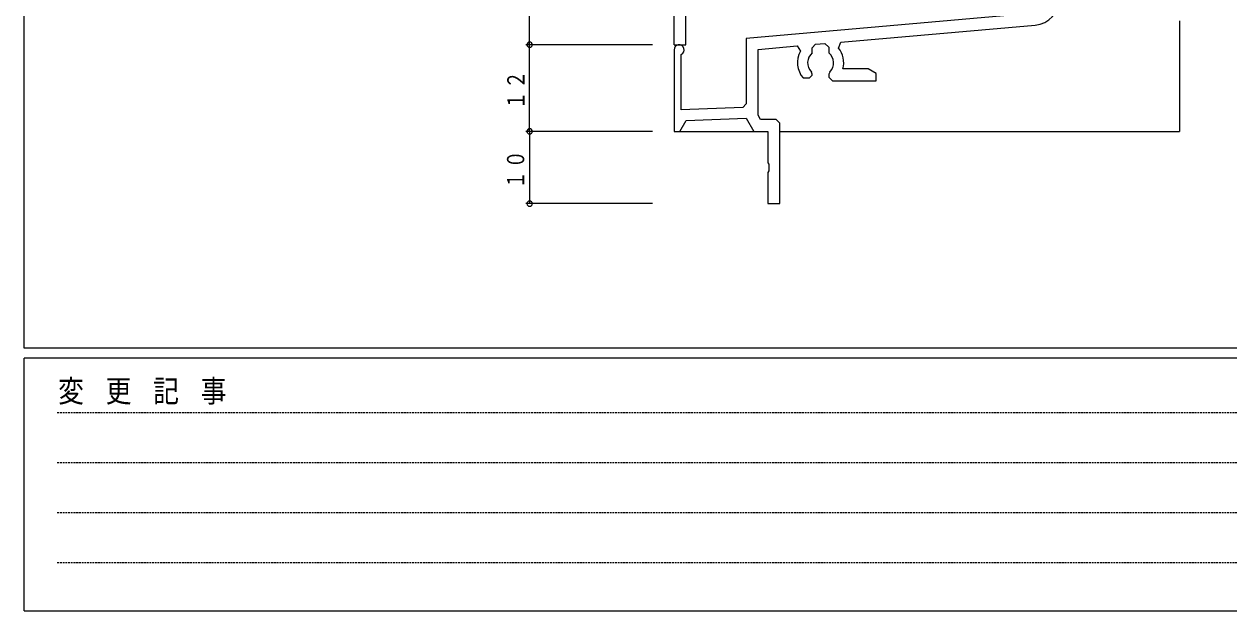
# Model space of a CAD drawing. Units: millimetres on the paper. Extents: x -397 to 397, y -282 to 282.
# Drawn here: x -393.9 to -227.1, y -282.1 to -200.8 of the extents above; entities that cross this region are included whole.
import ezdxf

# ---------------------------------------------------------------- set-up
doc = ezdxf.new("R2010")
doc.units = ezdxf.units.MM
doc.linetypes.add('USER1', pattern=[0.375, 0.25, -0.125])
for name, color, linetype, lineweight in [('0-1_YKK_ZWAK', 7, 'Continuous', 18), ('0-3_YKK_11', 7, 'Continuous', 18), ('0-4_YKK_12', 2, 'Continuous', 18), ('0-7_YKK_D', 6, 'Continuous', 18)]:
    doc.layers.add(name, color=color, linetype=linetype, lineweight=lineweight)
doc.styles.add('ＭＳ ゴシック', font='')
doc.styles.get('ＭＳ ゴシック').set_extended_font_data('MS Gothic')

msp = doc.modelspace()

# ---------------------------------------------------------------- linework, layer by layer
at = {"layer": '0-1_YKK_ZWAK'}
for p, q in [((-393.908, -245.7), (-393.908, 279.3)), ((376.092, -245.7), (-393.908, -245.7)), ((-393.908, -282.1), (-393.908, -247.1)), ((338.292, -247.1), (-393.908, -247.1)), ((-393.908, -282.1), (338.292, -282.1))]:
    msp.add_line(p, q, dxfattribs=at)
at = {"layer": '0-1_YKK_ZWAK', "linetype": 'USER1'}
for p, q in [((-389.31, -254.612), (-141.117, -254.612)), ((-389.31, -261.541), (-141.117, -261.541)), ((-389.31, -268.47), (-141.117, -268.47)), ((-389.31, -275.398), (-141.117, -275.398))]:
    msp.add_line(p, q, dxfattribs=at)
at = {"layer": '0-3_YKK_11'}
for p, q in [((-254.034, -199.337), (-293.908, -202.825)), ((-280.808, -203.335), (-253.89, -200.98)), ((-293.908, -202.825), (-293.908, -211.903)), ((-284.302, -203.641), (-283.002, -203.527)), ((-283.002, -203.527), (-282.458, -204.025)), ((-281.149, -204.153), (-280.808, -203.335)), ((-303.908, -204.4), (-303.908, -215.7)), ((-302.908, -212.7), (-302.909, -205.033)), ((-292.258, -204.337), (-286.864, -203.865)), ((-292.258, -213.445), (-292.258, -204.337)), ((-286.864, -203.865), (-286.386, -204.611)), ((-284.758, -204.139), (-284.302, -203.641)), ((-284.758, -204.815), (-284.758, -204.139)), ((-282.458, -204.025), (-282.458, -204.815)), ((-286.023, -208.3), (-285.158, -208.3)), ((-285.158, -208.3), (-284.758, -207.9)), ((-284.758, -207.761), (-284.877, -207.477)), ((-284.758, -207.9), (-284.758, -207.761)), ((-282.34, -207.477), (-282.458, -207.761)), ((-282.458, -207.761), (-282.458, -208.2)), ((-282.458, -208.2), (-281.958, -208.7)), ((-277.034, -207.05), (-280.523, -207.05)), ((-275.908, -207.7), (-277.034, -207.05)), ((-275.908, -208.7), (-275.908, -207.7)), ((-281.958, -208.7), (-275.908, -208.7)), ((-294.391, -212.403), (-302.908, -212.7)), ((-293.908, -211.903), (-294.391, -212.403)), ((-291.909, -214.05), (-292.258, -213.445)), ((-303.108, -215.7), (-302.229, -214.177)), ((-302.229, -214.177), (-293.908, -213.887)), ((-293.908, -213.887), (-292.861, -215.7)), ((-289.758, -214.05), (-291.909, -214.05)), ((-289.258, -214.55), (-289.758, -214.05)), ((-289.258, -225.7), (-289.258, -214.55)), ((-303.908, -215.7), (-303.108, -215.7)), ((-292.861, -215.7), (-290.908, -215.7)), ((-290.908, -215.7), (-290.908, -220.029)), ((-290.908, -220.029), (-290.765, -220.221)), ((-290.765, -220.221), (-290.765, -221.179)), ((-290.765, -221.179), (-290.908, -221.371)), ((-290.908, -221.371), (-290.908, -225.7)), ((-290.908, -225.7), (-289.258, -225.7))]:
    msp.add_line(p, q, dxfattribs=at)
for centre, radius, start, end in [((-254.208, -197.344), 3.65, 275, 0), ((-303.208, -204.4), 0.7, 295.34681, 179.99976), ((-283.608, -206.2), 3.2, 150.23567, 221.0145), ((-283.608, -206.2), 1.8, 129.70902, 225.20717), ((-283.608, -206.2), 1.8, 314.79283, 50.29098), ((-283.608, -206.2), 3.2, 344.59591, 39.76433)]:
    msp.add_arc(centre, radius, start, end, dxfattribs=at)
at = {"layer": '0-4_YKK_12'}
for p, q in [((-303.908, -203.7), (-303.908, -66.454)), ((-302.258, -203.7), (-302.258, -66.454)), ((-233.908, -200.4), (-233.908, -215.7)), ((-303.908, -203.7), (-302.258, -203.7)), ((-303.281, -215.7), (-290.908, -215.7)), ((-289.259, -215.7), (-233.908, -215.7))]:
    msp.add_line(p, q, dxfattribs=at)
at = {"layer": '0-7_YKK_D'}
for p, q in [((-323.908, -203.7), (-323.908, -180.7)), ((-306.908, -203.7), (-324.408, -203.7)), ((-323.908, -215.7), (-323.908, -203.7)), ((-306.908, -215.7), (-324.408, -215.7)), ((-306.908, -215.7), (-324.408, -215.7)), ((-323.908, -215.7), (-323.908, -225.7)), ((-306.908, -225.7), (-324.408, -225.7))]:
    msp.add_line(p, q, dxfattribs=at)
for centre, start, end in [((-323.908, -203.7), 0, 180), ((-323.908, -203.7), 0, 180), ((-323.908, -203.7), 180, 0), ((-323.908, -203.7), 180, 0), ((-323.908, -215.7), 0, 180), ((-323.908, -215.7), 0, 180), ((-323.908, -215.7), 180, 0), ((-323.908, -215.7), 180, 0), ((-323.908, -225.7), 0, 180), ((-323.908, -225.7), 180, 0)]:
    msp.add_arc(centre, 0.375, start, end, dxfattribs=at)

# ---------------------------------------------------------------- texts
at = {"layer": '0-1_YKK_ZWAK', "insert": (-389.194, -253.547), "char_height": 3.079, "attachment_point": 7, "style": 'ＭＳ ゴシック'}
msp.add_mtext('\\T1.23;\\W0.85;変\\~更\\~記\\~事', dxfattribs=at)
at = {"layer": '0-7_YKK_D', "color": 7, "char_height": 2.39, "attachment_point": 7, "rotation": 90, "style": 'ＭＳ ゴシック'}
for s, insert in [('\\T1.17;\\W0.75;１２', (-324.608, -212.645)), ('\\T1.17;\\W0.75;１０', (-324.608, -223.645))]:
    msp.add_mtext(s, dxfattribs=dict(at, insert=insert))

doc.saveas('drawing.dxf')
